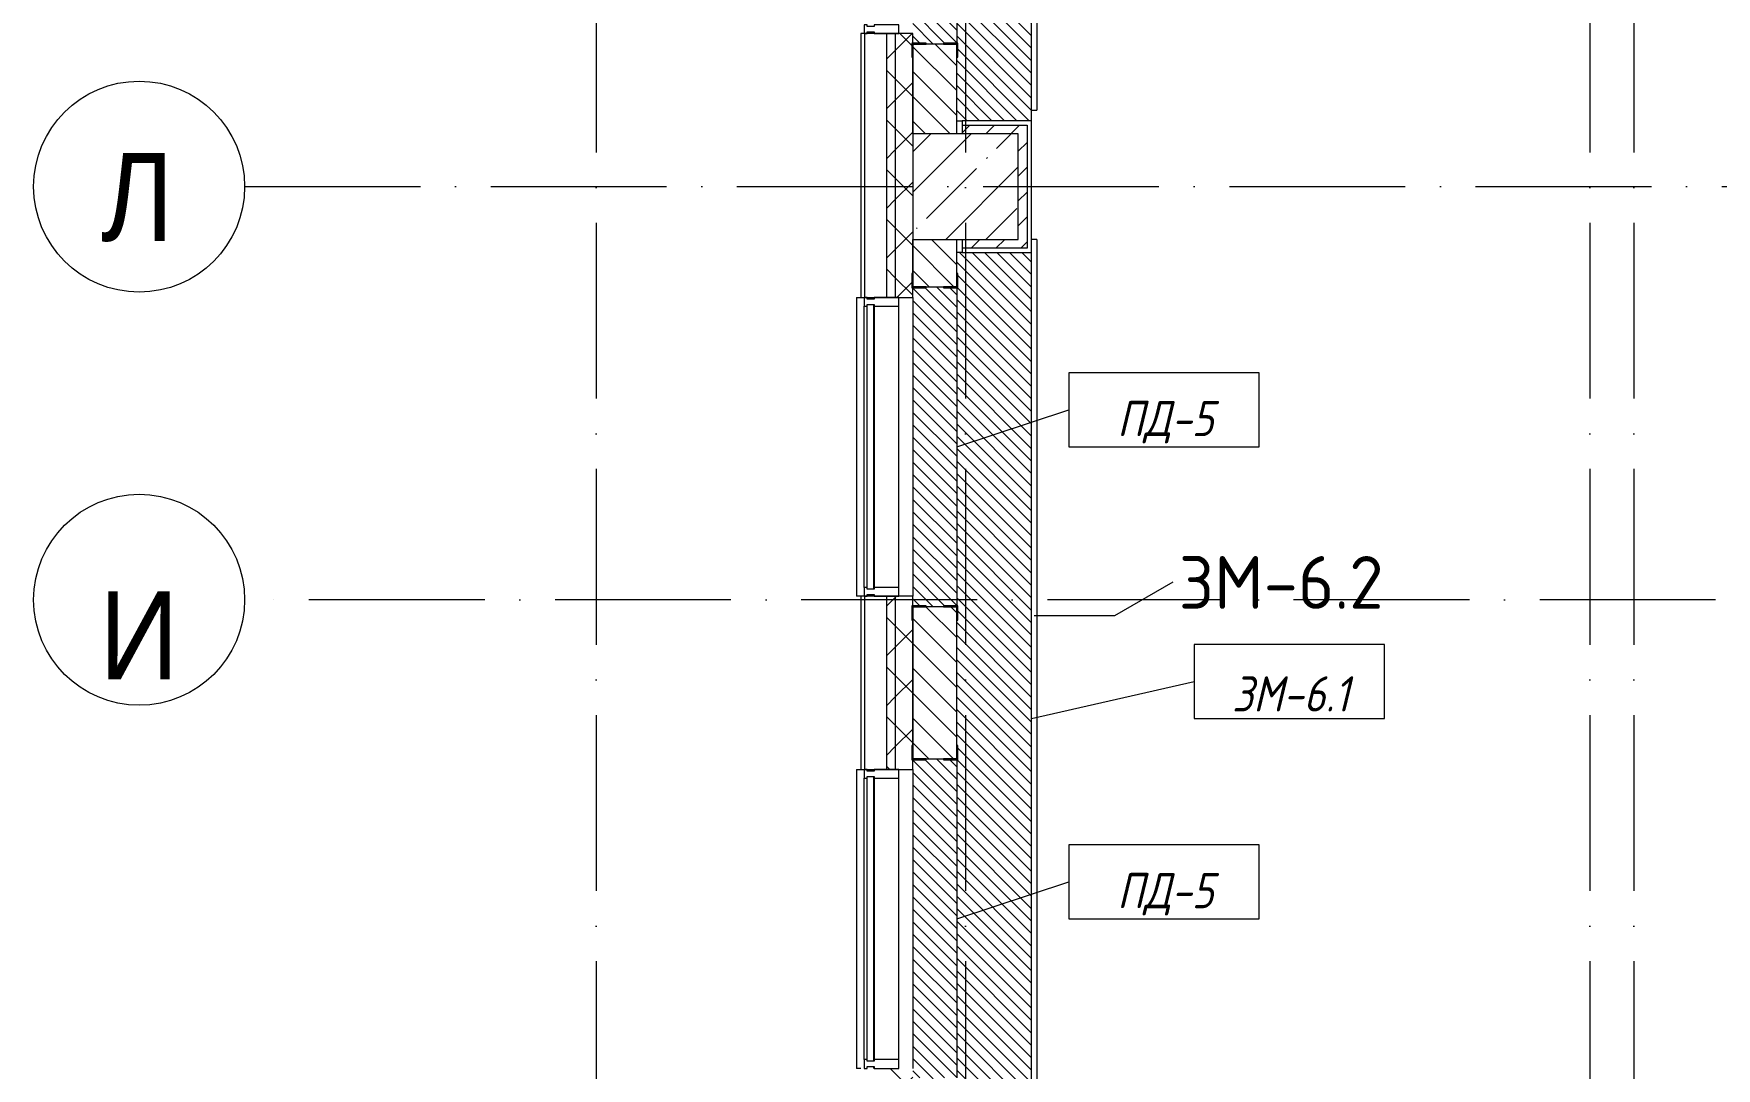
# Model space of a CAD drawing. Header units: millimetres. Extents: x -6467 to 106027, y -7090 to 195095.
# Drawn here: x 65750 to 75320, y 13666 to 19551 of the extents above; entities that cross this region are included whole.
import ezdxf

# ---------------------------------------------------------------- set-up
doc = ezdxf.new("R2010")
doc.units = ezdxf.units.MM
doc.linetypes.add('50_200_ШТРИХ_1Т_ш5_п1_п1_', pattern=[1400, 1000, -200, 0, -200])
for name, color, linetype, lineweight in [('A-FLOR', 7, 'Continuous', 9), ('A-FLOR-IDEN', 7, 'Continuous', 9), ('A-GLAZ', 7, 'Continuous', 5), ('A-GLAZ-CWMG', 7, 'Continuous', 9), ('A-GLAZ-CWMG-1', 7, 'Continuous', 20), ('A-WALL', 7, 'Continuous', 5), ('A-WALL-FNSH-1', 7, 'Continuous', 5), ('A-WALL-IDEN', 7, 'Continuous', 9), ('I-WALL', 7, 'Continuous', 5), ('S-COLS', 7, 'Continuous', 9), ('S-COLS-1', 7, 'Continuous', 5)]:
    doc.layers.add(name, color=color, linetype=linetype, lineweight=lineweight)
for name, color, linetype, lineweight, true_color in [('A-FLOR-PATT-2', 7, 'Continuous', 5, 0x11d7be), ('A-FLOR-PATT-5', 7, 'Continuous', 5, 0xfb8c13), ('A-GENM-1', 7, 'Continuous', 9, 0xaaaaaa), ('A-GENM-2', 7, 'Continuous', 20, 0xaaaaaa), ('Оси-1', 7, 'Continuous', 20, 0xaaaaaa), ('Оси-2', 7, 'Continuous', 9, 0xaaaaaa), ('Оси-3', 7, '50_200_ШТРИХ_1Т_ш5_п1_п1_', 9, 0xaaaaaa)]:
    doc.layers.add(name, color=color, linetype=linetype, lineweight=lineweight, true_color=true_color)
doc.styles.add('Arial', font='arial.ttf', dxfattribs={"width": 0.9, "height": 500})
doc.styles.add('GOST Common', font='', dxfattribs={"height": 300})
doc.styles.add('GOST Common_I', font='', dxfattribs={"width": 0.9, "height": 200})
doc.styles.get('GOST Common').set_extended_font_data('GOST Common')
doc.styles.get('GOST Common_I').set_extended_font_data('GOST Common', italic=True)
pattern_1 = [(45, (0, 0), (-141.42136, 141.42136), []), (135, (0, 0), (-141.42136, -141.42136), [])]
pattern_2 = [(135, (0, 0), (-70.71068, -70.71068), [])]
pattern_3 = [(45, (0, 0), (-70.71068, 70.71068), [])]

# ---------------------------------------------------------------- blocks, each defined once
blk = doc.blocks.new('BSC_Колонна _Прямоугольная - 600х600-V31-АИ_План этажа Радиаторы_2')
at = {"layer": 'S-COLS-1'}
h = blk.add_hatch(dxfattribs=at)
h.set_pattern_fill('FP_59', color=256, style=0, pattern_type=2)
h.set_pattern_definition([(45, (-71050, -18681.04), (-228.0985, 228.0985), []), (45, (-70821.9, -18681.04), (-228.0985, 228.0985), [403.225, -80.645, 6.706, -73.939])])
h.paths.add_polyline_path([(-300, -300), (300, -300), (300, 300), (-300, 300)])
for p, q in [((300, 300), (-300, 300)), ((-300, 300), (-300, -300)), ((300, -300), (300, 300)), ((-300, -300), (300, -300))]:
    blk.add_line(p, q, dxfattribs=at)
blk = doc.blocks.new('Прямоугольный импост - Импост структурный с накладкой - 180мм-22485517-АИ_План этажа Радиаторы_2')
at = {"layer": 'A-GLAZ-CWMG-1'}
for p, q in [((-50, 0), (-50, 17)), ((-50, 17), (0, 17)), ((-40, 0), (-50, 0)), ((-40, -40), (-40, 0)), ((0, 0), (-10, 0)), ((-10, 0), (-10, -40)), ((0, 17), (0, 0)), ((-50, -180), (-50, -40)), ((-50, -40), (-40, -40)), ((-10, -40), (0, -40)), ((0, -40), (0, -180)), ((0, -180), (-50, -180))]:
    blk.add_line(p, q, dxfattribs=at)
blk = doc.blocks.new('Прямоугольный импост - Импост структурный с накладкой - 180мм-22437089-АИ_План этажа Радиаторы_2')
at = {"layer": 'A-GLAZ-CWMG'}
for p, q in [((47650, 55111), (46050, 55111)), ((47650, 54931), (46050, 54931)), ((47650, 54914), (46050, 54914))]:
    blk.add_line(p, q, dxfattribs=at)
blk = doc.blocks.new('Прямоугольный импост - Импост структурный с накладкой - 180мм-22485511-АИ_План этажа Радиаторы_2')
at = {"layer": 'A-GLAZ-CWMG-1'}
for p, q in [((-50, 0), (-50, 17)), ((-50, 17), (0, 17)), ((-40, 0), (-50, 0)), ((-40, -40), (-40, 0)), ((0, 0), (-10, 0)), ((-10, 0), (-10, -40)), ((0, 17), (0, 0)), ((-50, -180), (-50, -40)), ((-50, -40), (-40, -40)), ((-10, -40), (0, -40)), ((0, -40), (0, -180)), ((0, -180), (-50, -180))]:
    blk.add_line(p, q, dxfattribs=at)
blk = doc.blocks.new('Прямоугольный импост - Импост структурный с накладкой - 180мм-22485518-АИ_План этажа Радиаторы_2')
at = {"layer": 'A-GLAZ-CWMG-1'}
for p, q in [((0, 17), (-50, 17)), ((-50, 17), (-50, 0)), ((-50, 0), (-40, 0)), ((-40, 0), (-40, -40)), ((-10, -40), (-10, 0)), ((-10, 0), (0, 0)), ((0, 0), (0, 17)), ((-40, -40), (-50, -40)), ((-50, -40), (-50, -180)), ((0, -40), (-10, -40)), ((0, -180), (0, -40)), ((-50, -180), (0, -180))]:
    blk.add_line(p, q, dxfattribs=at)
blk = doc.blocks.new('Прямоугольный импост - Импост структурный с накладкой - 180мм-22485522-АИ_План этажа Радиаторы_2')
at = {"layer": 'A-GLAZ-CWMG-1'}
for p, q in [((0, 17), (-50, 17)), ((-50, 17), (-50, 0)), ((-50, 0), (-40, 0)), ((-40, 0), (-40, -40)), ((-10, -40), (-10, 0)), ((-10, 0), (0, 0)), ((0, 0), (0, 17)), ((-40, -40), (-50, -40)), ((-50, -40), (-50, -180)), ((0, -40), (-10, -40)), ((0, -180), (0, -40)), ((-50, -180), (0, -180))]:
    blk.add_line(p, q, dxfattribs=at)
blk = doc.blocks.new('Фахверк _газобетон торцы_472 - Фахверк _газобетон торцы_-25579324-АИ_План этажа Радиаторы_2')
at = {"layer": 'A-GENM-2'}
for p, q in [((89406, 11134.7), (89325, 11134.7)), ((89325, 11134.7), (89325, 11128.7)), ((89325, 11128.7), (89400, 11128.7)), ((89400, 11128.7), (89400, 11053.7)), ((89406, 11053.7), (89406, 11134.7)), ((89400, 11053.7), (89406, 11053.7)), ((89400, 10953.7), (89400, 10878.7)), ((89406, 10953.7), (89400, 10953.7)), ((89406, 10872.7), (89406, 10953.7)), ((89400, 10878.7), (89325, 10878.7)), ((89325, 10878.7), (89325, 10872.7)), ((89325, 10872.7), (89406, 10872.7))]:
    blk.add_line(p, q, dxfattribs=at)
blk = doc.blocks.new('Фахверк _газобетон торцы_473 - Фахверк _газобетон торцы_-25579501-АИ_План этажа Радиаторы_2')
at = {"layer": 'A-GENM-2'}
for p, q in [((89406, 11134.7), (89325, 11134.7)), ((89325, 11134.7), (89325, 11128.7)), ((89325, 11128.7), (89400, 11128.7)), ((89400, 11128.7), (89400, 11053.7)), ((89406, 11053.7), (89406, 11134.7)), ((89400, 11053.7), (89406, 11053.7)), ((89400, 10953.7), (89400, 10878.7)), ((89406, 10953.7), (89400, 10953.7)), ((89406, 10872.7), (89406, 10953.7)), ((89400, 10878.7), (89325, 10878.7)), ((89325, 10878.7), (89325, 10872.7)), ((89325, 10872.7), (89406, 10872.7))]:
    blk.add_line(p, q, dxfattribs=at)
blk = doc.blocks.new('Фахверк _газобетон торцы_474 - Фахверк _газобетон торцы_-25579521-АИ_План этажа Радиаторы_2')
at = {"layer": 'A-GENM-2'}
for p, q in [((89406, 11134.7), (89325, 11134.7)), ((89325, 11134.7), (89325, 11128.7)), ((89325, 11128.7), (89400, 11128.7)), ((89400, 11128.7), (89400, 11053.7)), ((89406, 11053.7), (89406, 11134.7)), ((89400, 11053.7), (89406, 11053.7)), ((89400, 10953.7), (89400, 10878.7)), ((89406, 10953.7), (89400, 10953.7)), ((89406, 10872.7), (89406, 10953.7)), ((89400, 10878.7), (89325, 10878.7)), ((89325, 10878.7), (89325, 10872.7)), ((89325, 10872.7), (89406, 10872.7))]:
    blk.add_line(p, q, dxfattribs=at)
blk = doc.blocks.new('Фахверк _газобетон торцы_475 - Фахверк _газобетон торцы_-25579547-АИ_План этажа Радиаторы_2')
at = {"layer": 'A-GENM-2'}
for p, q in [((89406, 11134.7), (89325, 11134.7)), ((89325, 11134.7), (89325, 11128.7)), ((89325, 11128.7), (89400, 11128.7)), ((89400, 11128.7), (89400, 11053.7)), ((89406, 11053.7), (89406, 11134.7)), ((89400, 11053.7), (89406, 11053.7)), ((89400, 10953.7), (89400, 10878.7)), ((89406, 10953.7), (89400, 10953.7)), ((89406, 10872.7), (89406, 10953.7)), ((89400, 10878.7), (89325, 10878.7)), ((89325, 10878.7), (89325, 10872.7)), ((89325, 10872.7), (89406, 10872.7))]:
    blk.add_line(p, q, dxfattribs=at)
blk = doc.blocks.new('Отлив_СКБ - Отлив витража-V404-АИ_План этажа Радиаторы_2')
at = {"layer": 'A-GLAZ'}
for p, q in [((0, 75), (0, 100)), ((1700, 100), (0, 100)), ((1700, 100), (1700, 75)), ((0, 2), (10, 2)), ((40, 2), (1660, 2)), ((1690, 2), (1700, 2)), ((1650, 0), (50, 0))]:
    blk.add_line(p, q, dxfattribs=at)
blk = doc.blocks.new('Ось сетки - Круг_Ø6_00__ISO-2_5_0_9K_-17386508-АИ_План этажа Радиаторы_2')
at = {"layer": 'Оси-1'}
blk.add_circle((0, 0), 3, dxfattribs=at)
blk = doc.blocks.new('AAR_СКБ_Марка_Перекрытия_1 мм - Марка пола-27961726-АИ_План этажа Радиаторы_2')
at = {"layer": 'A-FLOR-IDEN'}
for p, q in [((2.723, 2.101), (-2.69, 2.101)), ((-2.69, 2.101), (-2.69, 0)), ((2.723, 0), (2.723, 2.101)), ((-2.69, 0), (2.723, 0))]:
    blk.add_line(p, q, dxfattribs=at)

msp = doc.modelspace()

# ---------------------------------------------------------------- hatches: boundary and pattern name
at = {"layer": 'A-FLOR-PATT-2'}
h = msp.add_hatch(dxfattribs=at)
h.set_pattern_fill('FP_308', color=256, style=0, pattern_type=2)
h.set_pattern_definition([(315, (71050, 21681.04), (35.3553, 35.3553), [])])
h.paths.add_polyline_path([(71425, 19056), (71425, 24306), (71000, 24306), (71000, 24071.7), (71006, 24071.7), (71006, 23990.7), (71000, 23990.7), (71000, 22182), (71006, 22182), (71006, 22101), (71000, 22101), (71000, 21387.4), (71006, 21387.4), (71006, 21306.4), (71000, 21306.4), (71000, 19497.7), (71006, 19497.7), (71006, 19416.7), (71000, 19416.7), (71000, 19056), (71400, 19056)])
h = msp.add_hatch(dxfattribs=at)
h.set_pattern_fill('FP_307', color=256, style=0, pattern_type=2)
h.set_pattern_definition([(315, (71050, 15656.04), (35.3553, 35.3553), [])])
h.paths.add_polyline_path([(71006, 13006), (71425, 13006), (71425, 18306), (71000, 18306), (71000, 18186.7), (71006, 18186.7), (71006, 18105.7), (71000, 18105.7), (71000, 16297), (71006, 16297), (71006, 16216), (71000, 16216), (71000, 15501.7), (71006, 15501.7), (71006, 15420.7), (71000, 15420.7), (71000, 13612), (71006, 13612), (71006, 13531), (71000, 13531), (71000, 13006)])
at = {"layer": 'A-FLOR-PATT-5'}
h = msp.add_hatch(dxfattribs=at)
h.set_pattern_fill('FP_365', color=256, style=0, pattern_type=2)
h.set_pattern_definition([(315, (70875, 20402.073), (35.3553, 35.3553), [])])
h.paths.add_polyline_path([(70825, 19491.7), (70925, 19491.7), (70925, 19497.7), (71000, 19497.7), (71000, 21306.4), (70925, 21306.4), (70925, 21312.4), (70825, 21312.4), (70825, 21306.4), (70750, 21306.4), (70750, 19497.7), (70825, 19497.7)])
h = msp.add_hatch(dxfattribs=at)
h.set_pattern_fill('FP_367', color=256, style=0, pattern_type=2)
h.set_pattern_definition([(315, (70875, 17201.386), (35.3553, 35.3553), [])])
h.paths.add_polyline_path([(70925, 16291), (70925, 16297), (71000, 16297), (71000, 18105.7), (70925, 18105.7), (70925, 18111.7), (70825, 18111.7), (70825, 18105.7), (70750, 18105.7), (70750, 16297), (70825, 16297), (70825, 16291)])
h = msp.add_hatch(dxfattribs=at)
h.set_pattern_fill('FP_366', color=256, style=0, pattern_type=2)
h.set_pattern_definition([(315, (70875, 14516.386), (35.3553, 35.3553), [])])
h.paths.add_polyline_path([(70825, 13606), (70925, 13606), (70925, 13612), (71000, 13612), (71000, 15420.7), (70925, 15420.7), (70925, 15426.7), (70825, 15426.7), (70825, 15420.7), (70750, 15420.7), (70750, 13612), (70825, 13612)])
at = {"layer": 'A-WALL'}
h = msp.add_hatch(dxfattribs=at)
h.set_pattern_fill('FP_125', color=256, style=0, pattern_type=2)
h.set_pattern_definition(pattern_1)
h.paths.add_polyline_path([(70650, 12231), (70650, 13666), (70600, 13666), (70600, 12231)])
h.paths.add_polyline_path([(70600, 15366), (70650, 15366), (70650, 16351), (70600, 16351), (70600, 15878.4)])
h.paths.add_polyline_path([(70650, 18051), (70650, 19551), (70600, 19551), (70600, 18051)])
h.paths.add_polyline_path([(70650, 21251), (70650, 22236), (70600, 22236), (70600, 21251)])
h.paths.add_polyline_path([(70650, 23936), (70650, 25436), (70600, 25436), (70600, 23936)])
h.paths.add_polyline_path([(70600, 27136), (70650, 27136), (70650, 28121), (70600, 28121), (70600, 27845.2)])
h.paths.add_polyline_path([(70650, 29821), (70650, 31319.5), (70600, 31319.5), (70600, 29821)])
h.paths.add_polyline_path([(70600, 33019.5), (70650, 33019.5), (70650, 34003.9), (70600, 34003.9), (70600, 33476.7)])
h.paths.add_polyline_path([(70650, 35703.9), (70650, 37205.4), (70600, 37205.4), (70600, 35703.9)])
h.paths.add_polyline_path([(70600, 38905.4), (70650, 38905.4), (70650, 39888.4), (70600, 39888.4), (70600, 39108.1)])
h.paths.add_polyline_path([(70650, 41588.4), (70650, 43081), (70600, 43081), (70600, 41588.4)])
h = msp.add_hatch(dxfattribs=at)
h.set_pattern_fill('FP_125', color=256, style=0, pattern_type=2)
h.set_pattern_definition(pattern_1)
h.paths.add_polyline_path([(70750, 12331), (70750, 13666), (70650, 13666), (70650, 12331)])
h.paths.add_polyline_path([(70750, 15366), (70750, 16351), (70650, 16351), (70650, 15366)])
h.paths.add_polyline_path([(70750, 18051), (70750, 19551), (70650, 19551), (70650, 18051)])
h.paths.add_polyline_path([(70750, 21251), (70750, 22236), (70650, 22236), (70650, 21251)])
h.paths.add_polyline_path([(70650, 23936), (70750, 23936), (70750, 25436), (70650, 25436), (70650, 24381)])
h.paths.add_polyline_path([(70650, 27136), (70750, 27136), (70750, 28121), (70650, 28121), (70650, 27845.2)])
h.paths.add_polyline_path([(70650, 29821), (70750, 29821), (70750, 31319.5), (70650, 31319.5), (70650, 30381)])
h.paths.add_polyline_path([(70750, 33019.5), (70750, 34003.9), (70650, 34003.9), (70650, 33019.5)])
h.paths.add_polyline_path([(70750, 35703.9), (70750, 37205.4), (70650, 37205.4), (70650, 35703.9)])
h.paths.add_polyline_path([(70650, 38905.4), (70750, 38905.4), (70750, 39888.4), (70650, 39888.4), (70650, 39108.1)])
h.paths.add_polyline_path([(70650, 41588.4), (70750, 41588.4), (70750, 43031), (70650, 43031), (70650, 41923.8)])
at = {"layer": 'I-WALL'}
h = msp.add_hatch(dxfattribs=at)
h.set_pattern_fill('FP_2', color=256, style=0, pattern_type=2)
h.set_pattern_definition(pattern_2)
h.paths.add_polyline_path([(71000, 18111.7), (71000, 18381), (70750, 18381), (70750, 18111.7), (70929.4, 18111.7)])
h.paths.add_polyline_path([(70929.4, 18981), (71000, 18981), (71000, 19491.7), (70750, 19491.7), (70750, 18981)])
h = msp.add_hatch(dxfattribs=at)
h.set_pattern_fill('FP_4', color=256, style=0, pattern_type=2)
h.set_pattern_definition(pattern_3)
h.paths.add_polyline_path([(71350, 18981), (71400, 18981), (71400, 19031), (71030, 19031), (71030, 18981)])
h = msp.add_hatch(dxfattribs=at)
h.set_pattern_fill('FP_4', color=256, style=0, pattern_type=2)
h.set_pattern_definition(pattern_3)
h.paths.add_polyline_path([(71400, 18381), (71400, 18981), (71350, 18981), (71350, 18381)])
h = msp.add_hatch(dxfattribs=at)
h.set_pattern_fill('FP_4', color=256, style=0, pattern_type=2)
h.set_pattern_definition(pattern_3)
h.paths.add_polyline_path([(71350, 18331), (71400, 18331), (71400, 18381), (71030, 18381), (71030, 18331)])
h = msp.add_hatch(dxfattribs=at)
h.set_pattern_fill('FP_2', color=256, style=0, pattern_type=2)
h.set_pattern_definition(pattern_2)
h.paths.add_polyline_path([(70750, 15426.7), (71000, 15426.7), (71000, 16291), (70750, 16291), (70750, 15878.4)])

# ---------------------------------------------------------------- linework, layer by layer
at = {"layer": 'A-FLOR'}
for p, q in [((71425, 19056), (71425, 24306)), ((71000, 21306.4), (71000, 19497.7)), ((71000, 19056), (71030, 19056)), ((71030, 18306), (71000, 18306)), ((71425, 13006), (71425, 18306)), ((71000, 18105.7), (71000, 16297)), ((70750, 18051), (70750, 16351)), ((71000, 15420.7), (71000, 13612)), ((70750, 15366), (70750, 13666))]:
    msp.add_line(p, q, dxfattribs=at)
at = {"layer": 'A-FLOR-IDEN'}
for p, q in [((71000, 17201.4), (71637.8, 17411.5)), ((71425, 15656), (72350.3, 15866.2)), ((71000, 14516.4), (71637.8, 14726.5))]:
    msp.add_line(p, q, dxfattribs=at)
at = {"layer": 'A-WALL'}
for p, q in [((71455, 24381), (71455, 19116)), ((70750, 19551), (70455, 19551)), ((70455, 19551), (70455, 18051)), ((70475, 19551), (70475, 18051)), ((70600, 19551), (70600, 18051)), ((70650, 19551), (70650, 18051)), ((70750, 18981), (70750, 19551)), ((71000, 19491.7), (70750, 19491.7)), ((70750, 19491.7), (70750, 18981)), ((71000, 18981), (71000, 19491.7)), ((71425, 19116), (71455, 19116)), ((71030, 19031), (71400, 19031)), ((71400, 19031), (71400, 18331)), ((70750, 18051), (70750, 18381)), ((70750, 18381), (70750, 18111.7)), ((71000, 18111.7), (71000, 18381)), ((71455, 18381), (71425, 18381)), ((71455, 18381), (71455, 12968.5)), ((71400, 18331), (71030, 18331)), ((70750, 18111.7), (71000, 18111.7)), ((70455, 18051), (70750, 18051)), ((70750, 16351), (70455, 16351)), ((70455, 16351), (70455, 15366)), ((70475, 16351), (70475, 15366)), ((70600, 16351), (70600, 15366)), ((70650, 16351), (70650, 15366)), ((70750, 15366), (70750, 16351)), ((71000, 16291), (70750, 16291)), ((70750, 16291), (70750, 15426.7)), ((71000, 15426.7), (71000, 16291)), ((70750, 15426.7), (71000, 15426.7)), ((70455, 15366), (70750, 15366))]:
    msp.add_line(p, q, dxfattribs=at)
at = {"layer": 'A-WALL-FNSH-1'}
for p, q in [((71425, 19056), (71030, 19056)), ((71030, 19056), (71030, 18981)), ((71425, 18306), (71425, 19056)), ((71030, 18381), (71030, 18306)), ((71030, 18306), (71425, 18306))]:
    msp.add_line(p, q, dxfattribs=at)
at = {"layer": 'A-WALL-IDEN'}
for p, q in [((71899.8, 16242.6), (72229.8, 16433.2)), ((71440, 16242.6), (71899.8, 16242.6))]:
    msp.add_line(p, q, dxfattribs=at)
at = {"layer": 'Оси-3'}
for p, q in [((68950, 91281), (68950, -5889.7)), ((71050, 91281), (71050, -5889.7)), ((74600, 91281), (74600, 11331)), ((74850, 91281), (74850, 11331)), ((66949.8, 18681), (90318.8, 18681)), ((104718, 16331), (66949.8, 16331))]:
    msp.add_line(p, q, dxfattribs=at)

# ---------------------------------------------------------------- block references
at = {"layer": 'A-FLOR-IDEN', "xscale": 199.9999999999999, "yscale": 199.9999999999999, "zscale": 199.9999999999999}
for p in [(72175.7, 17201.4), (72888.2, 15656), (72175.7, 14516.4)]:
    msp.add_blockref('AAR_СКБ_Марка_Перекрытия_1 мм - Марка пола-27961726-АИ_План этажа Радиаторы_2', p, dxfattribs=at)
at = {"layer": 'A-GENM-1'}
for name, p, rotation in [('Фахверк _газобетон торцы_475 - Фахверк _газобетон торцы_-25579547-АИ_План этажа Радиаторы_2', (81878.7, -69908.3), 89.99999999999974), ('Фахверк _газобетон торцы_474 - Фахверк _газобетон торцы_-25579521-АИ_План этажа Радиаторы_2', (59871.3, 107511.7), 270.0000000000001), ('Фахверк _газобетон торцы_473 - Фахверк _газобетон торцы_-25579501-АИ_План этажа Радиаторы_2', (81878.7, -73109), 89.99999999999974), ('Фахверк _газобетон торцы_472 - Фахверк _газобетон торцы_-25579324-АИ_План этажа Радиаторы_2', (59871.3, 104826.7), 270.0000000000001)]:
    msp.add_blockref(name, p, dxfattribs=dict(at, rotation=rotation))
at = {"layer": 'A-GLAZ', "rotation": 89.99999999999962}
for p in [(70530, 16351), (70530, 13666)]:
    msp.add_blockref('Отлив_СКБ - Отлив витража-V404-АИ_План этажа Радиаторы_2', p, dxfattribs=at)
at = {"layer": 'A-GLAZ-CWMG', "extrusion": (0, 0, -1), "rotation": 270}
for name, p in [('Прямоугольный импост - Импост структурный с накладкой - 180мм-22485517-АИ_План этажа Радиаторы_2', (-70490, 19551)), ('Прямоугольный импост - Импост структурный с накладкой - 180мм-22485511-АИ_План этажа Радиаторы_2', (-70490, 16351)), ('Прямоугольный импост - Импост структурный с накладкой - 180мм-22485517-АИ_План этажа Радиаторы_2', (-70490, 13666))]:
    msp.add_blockref(name, p, dxfattribs=at)
at = {"layer": 'A-GLAZ-CWMG'}
for name, p, rotation in [('Прямоугольный импост - Импост структурный с накладкой - 180мм-22485522-АИ_План этажа Радиаторы_2', (70490, 18051), 90), ('Прямоугольный импост - Импост структурный с накладкой - 180мм-22437089-АИ_План этажа Радиаторы_2', (15559, 64051), 270.0000000000017), ('Прямоугольный импост - Импост структурный с накладкой - 180мм-22485518-АИ_План этажа Радиаторы_2', (70490, 15366), 90), ('Прямоугольный импост - Импост структурный с накладкой - 180мм-22437089-АИ_План этажа Радиаторы_2', (15559, 61366), 270.0000000000017)]:
    msp.add_blockref(name, p, dxfattribs=dict(at, rotation=rotation))
at = {"layer": 'S-COLS'}
msp.add_blockref('BSC_Колонна _Прямоугольная - 600х600-V31-АИ_План этажа Радиаторы_2', (71050, 18681), dxfattribs=at)
at = {"layer": 'Оси-1', "xscale": 199.9999999999999, "yscale": 199.9999999999999, "zscale": 199.9999999999999}
for p, rotation in [((66349.8, 18681), 269.9999999999995), ((66349.8, 16331), 89.99999999999982)]:
    msp.add_blockref('Ось сетки - Круг_Ø6_00__ISO-2_5_0_9K_-17386508-АИ_План этажа Радиаторы_2', p, dxfattribs=dict(at, rotation=rotation))

# ---------------------------------------------------------------- texts
at = {"layer": 'A-FLOR-IDEN', "char_height": 200, "attachment_point": 5, "line_spacing_factor": 1.022766, "style": 'GOST Common_I'}
for s, insert, width in [('\\pxqc,t0.9,1.8,2.7,3.6,4.5,5.4,6.3,7.2,8.1,9,9.9,10.8,11.7,12.6,13.5,14.4,15.3,16.2,17.1,18,18.9,19.8,20.7,21.6,22.5,23.4,24.3,25.2,26.1,27,27.9,28.8;{ПД-5}', (72186.8, 17341.2), 583.2), ('\\pxqc,t0.9,1.8,2.7,3.6,4.5,5.4,6.3,7.2,8.1,9,9.9,10.8,11.7,12.6,13.5,14.4,15.3,16.2,17.1,18,18.9,19.8,20.7,21.6,22.5,23.4,24.3,25.2,26.1,27,27.9,28.8;{ЗМ-6.1}', (72899.3, 15795.8), 738), ('\\pxqc,t0.9,1.8,2.7,3.6,4.5,5.4,6.3,7.2,8.1,9,9.9,10.8,11.7,12.6,13.5,14.4,15.3,16.2,17.1,18,18.9,19.8,20.7,21.6,22.5,23.4,24.3,25.2,26.1,27,27.9,28.8;{ПД-5}', (72186.8, 14656.2), 583.2)]:
    msp.add_mtext(s, dxfattribs=dict(at, insert=insert, width=width))
at = {"layer": 'A-WALL-IDEN', "insert": (72844.8, 16579.7), "char_height": 300, "width": 1244, "attachment_point": 2, "line_spacing_factor": 1.022766, "style": 'GOST Common'}
msp.add_mtext('\\pxqc,t0.26667,0.53333,0.8,1.06667,1.33333,1.6,1.86667,2.13333,2.4,2.66667,2.93333,3.2,3.46667,3.73333,4,4.26667,4.53333,4.8,5.06667,5.33333,5.6,5.86667,6.13333,6.4,6.66667,6.93333,7.2,7.46667,7.73333,8,8.26667,8.53333;{ЗМ-6.2}', dxfattribs=at)
at = {"layer": 'Оси-2', "char_height": 500, "attachment_point": 5, "line_spacing_factor": 0.936439, "style": 'Arial'}
for s, insert, width in [('\\pxqc,t4.572,9.144,13.716,18.288,22.86,27.432,32.004,36.576,41.148,45.72,50.292,54.864,59.436,64.008,68.58,73.152,77.724,82.296,86.868,91.44,96.012,100.584,105.156,109.728,114.3,118.872,123.444,128.016,132.588,137.16,141.732,146.304;{Л}', (66339.2, 18619.3), 428.4), ('\\pxqc,t4.572,9.144,13.716,18.288,22.86,27.432,32.004,36.576,41.148,45.72,50.292,54.864,59.436,64.008,68.58,73.152,77.724,82.296,86.868,91.44,96.012,100.584,105.156,109.728,114.3,118.872,123.444,128.016,132.588,137.16,141.732,146.304;{И}', (66348.7, 16128.2), 464.4)]:
    msp.add_mtext(s, dxfattribs=dict(at, insert=insert, width=width))

doc.saveas('drawing.dxf')
